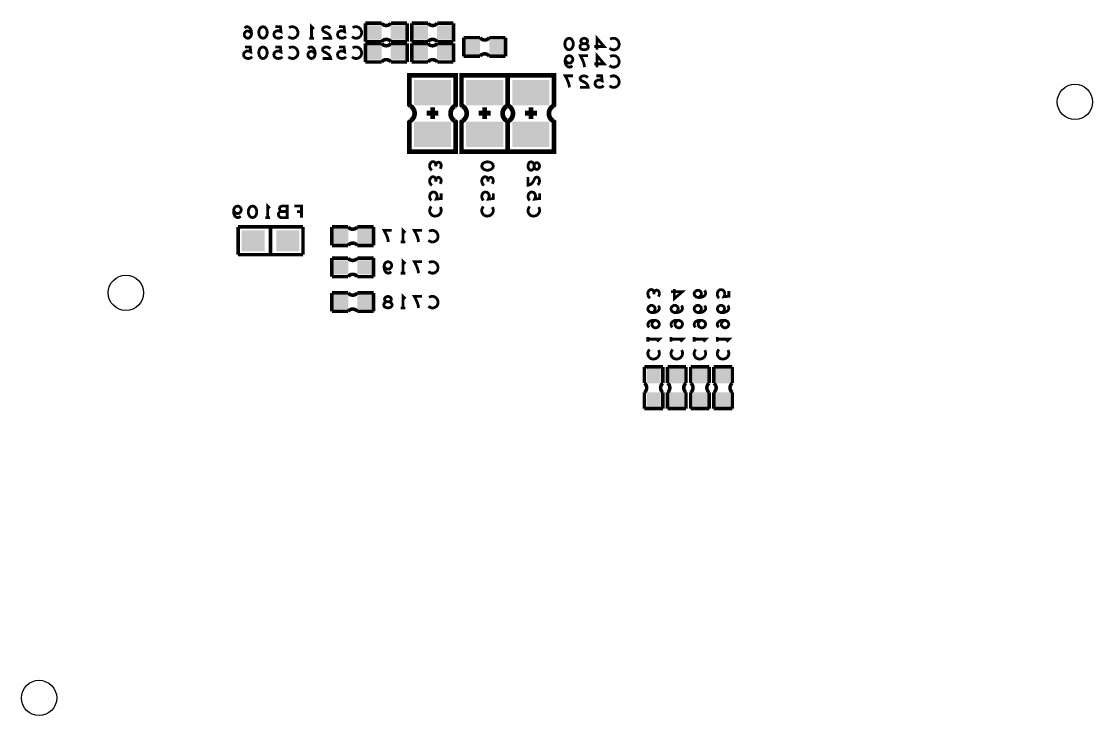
# Model space of a CAD drawing. Extents: x 0 to 200, y -10 to 130.
# Drawn here: x 73.49 to 119.76, y 50.24 to 80.23 of the extents above; entities that cross this region are included whole.
import ezdxf

# ---------------------------------------------------------------- set-up
doc = ezdxf.new("R2010")
doc.units = 0
doc.layers.get('0').update_dxf_attribs({"linetype": 'CONTINUOUS'})
doc.layers.add('MASK_BOTTOM_ART', color=6, linetype='CONTINUOUS')
doc.layers.add('SILK_BOTTOM_ART', color=5, linetype='CONTINUOUS')

# ---------------------------------------------------------------- blocks, each defined once
blk = doc.blocks.new('SQUARE_586')
blk.add_solid([(0.3048, 0.3048), (0.3048, -0.3048), (-0.3048, 0.3048), (-0.3048, -0.3048)])
blk = doc.blocks.new('RECTANGLE_587')
blk.add_solid([(0.4953, 0.4572), (0.4953, -0.4572), (-0.4953, 0.4572), (-0.4953, -0.4572)])
blk = doc.blocks.new('ROUND_572')
blk.add_circle((0, 0), 0.762)
blk = doc.blocks.new('RECTANGLE_569')
blk.add_solid([(0.8001, 0.5461), (0.8001, -0.5461), (-0.8001, 0.5461), (-0.8001, -0.5461)])

msp = doc.modelspace()

# ---------------------------------------------------------------- linework, layer by layer
at = {"layer": 'SILK_BOTTOM_ART'}
for points, const_width in [([(83.4297, 79.7066), (83.3714, 79.765), (83.3214, 79.7983), (83.2547, 79.815), (83.1964, 79.7983), (83.1547, 79.765), (83.1214, 79.715), (83.1131, 79.6566), (83.1214, 79.6066), (83.1547, 79.5566), (83.2047, 79.515), (83.2631, 79.4983), (83.3297, 79.515), (83.3881, 79.565), (83.4214, 79.64), (83.4297, 79.7233), (83.4131, 79.8316), (83.3881, 79.89), (83.3464, 79.9483), (83.2881, 79.99), (83.2297, 79.9983), (83.1714, 79.9816), (83.1297, 79.94)], 0.12), ([(83.9238, 79.9983), (83.9905, 79.9816), (84.0405, 79.94), (84.0738, 79.89), (84.0988, 79.8233), (84.1071, 79.7483), (84.0988, 79.6733), (84.0738, 79.6066), (84.0405, 79.5566), (83.9905, 79.515), (83.9238, 79.4983), (83.8571, 79.515), (83.8071, 79.5566), (83.7738, 79.6066), (83.7488, 79.6733), (83.7405, 79.7483), (83.7488, 79.8233), (83.7738, 79.89), (83.8071, 79.94), (83.8571, 79.9816), (83.9238, 79.9983)], 0.12), ([(84.7595, 79.5733), (84.7095, 79.5316), (84.6512, 79.5066), (84.5762, 79.4983), (84.5012, 79.515), (84.4429, 79.5483), (84.4012, 79.6066), (84.3929, 79.6733), (84.4095, 79.74), (84.4512, 79.7816), (84.5095, 79.815), (84.5679, 79.8233), (84.6262, 79.815), (84.7012, 79.7816), (84.6762, 79.9983), (84.4512, 79.9983)], 0.12), ([(85.0453, 79.9566), (85.0953, 79.9816), (85.1536, 79.9983), (85.2203, 79.9983), (85.2953, 79.9733), (85.3536, 79.9316), (85.3953, 79.8816), (85.4286, 79.7983), (85.4369, 79.7233), (85.4203, 79.6483), (85.3953, 79.5983), (85.3453, 79.5483), (85.2869, 79.515), (85.2286, 79.4983), (85.1703, 79.4983), (85.1119, 79.515), (85.0619, 79.54), (85.0203, 79.5733)], 0.12), ([(86.0214, 79.4983), (86.0214, 79.9983), (86.1214, 79.8983)], 0.12), ([(86.8321, 79.915), (86.7821, 79.965), (86.7238, 79.99), (86.6571, 79.9983), (86.5738, 79.9816), (86.5155, 79.94), (86.4988, 79.89), (86.5071, 79.84), (86.5405, 79.7983), (86.7071, 79.715), (86.7821, 79.6566), (86.8321, 79.5733), (86.8488, 79.4983), (86.4988, 79.4983)], 0.12), ([(87.5095, 79.5733), (87.4595, 79.5316), (87.4012, 79.5066), (87.3262, 79.4983), (87.2512, 79.515), (87.1929, 79.5483), (87.1512, 79.6066), (87.1429, 79.6733), (87.1595, 79.74), (87.2012, 79.7816), (87.2595, 79.815), (87.3179, 79.8233), (87.3762, 79.815), (87.4512, 79.7816), (87.4262, 79.9983), (87.2012, 79.9983)], 0.12), ([(87.7953, 79.9566), (87.8453, 79.9816), (87.9036, 79.9983), (87.9703, 79.9983), (88.0453, 79.9733), (88.1036, 79.9316), (88.1453, 79.8816), (88.1786, 79.7983), (88.1869, 79.7233), (88.1703, 79.6483), (88.1453, 79.5983), (88.0953, 79.5483), (88.0369, 79.515), (87.9786, 79.4983), (87.9203, 79.4983), (87.8619, 79.515), (87.8119, 79.54), (87.7703, 79.5733)], 0.12), ([(88.35, 80.15), (88.35, 79.35)], 0.1524), ([(89.05, 80.15), (88.35, 80.15)], 0.1524), ([(90.15, 80.15), (89.45, 80.15)], 0.1524), ([(90.15, 79.35), (90.15, 80.15)], 0.1524), ([(90.35, 80.15), (90.35, 79.35)], 0.1524), ([(91.05, 80.15), (90.35, 80.15)], 0.1524), ([(92.15, 80.15), (91.45, 80.15)], 0.1524), ([(92.15, 79.35), (92.15, 80.15)], 0.1524), ([(92.6, 79.525), (92.6, 78.725)], 0.1524), ([(93.3, 79.525), (92.6, 79.525)], 0.1524), ([(94.4, 79.525), (93.7, 79.525)], 0.1524), ([(94.4, 78.725), (94.4, 79.525)], 0.1524), ([(98.3512, 79), (98.3512, 79.5), (98.6595, 79.1417), (98.2429, 79.1417)], 0.12), ([(83.4547, 78.6983), (83.4047, 78.6566), (83.3464, 78.6316), (83.2714, 78.6233), (83.1964, 78.64), (83.1381, 78.6733), (83.0964, 78.7316), (83.0881, 78.7983), (83.1047, 78.865), (83.1464, 78.9066), (83.2047, 78.94), (83.2631, 78.9483), (83.3214, 78.94), (83.3964, 78.9066), (83.3714, 79.1233), (83.1464, 79.1233)], 0.12), ([(83.9238, 79.1233), (83.9905, 79.1066), (84.0405, 79.065), (84.0738, 79.015), (84.0988, 78.9483), (84.1071, 78.8733), (84.0988, 78.7983), (84.0738, 78.7316), (84.0405, 78.6816), (83.9905, 78.64), (83.9238, 78.6233), (83.8571, 78.64), (83.8071, 78.6816), (83.7738, 78.7316), (83.7488, 78.7983), (83.7405, 78.8733), (83.7488, 78.9483), (83.7738, 79.015), (83.8071, 79.065), (83.8571, 79.1066), (83.9238, 79.1233)], 0.12), ([(84.7595, 78.6983), (84.7095, 78.6566), (84.6512, 78.6316), (84.5762, 78.6233), (84.5012, 78.64), (84.4429, 78.6733), (84.4012, 78.7316), (84.3929, 78.7983), (84.4095, 78.865), (84.4512, 78.9066), (84.5095, 78.94), (84.5679, 78.9483), (84.6262, 78.94), (84.7012, 78.9066), (84.6762, 79.1233), (84.4512, 79.1233)], 0.12), ([(85.0453, 79.0816), (85.0953, 79.1066), (85.1536, 79.1233), (85.2203, 79.1233), (85.2953, 79.0983), (85.3536, 79.0566), (85.3953, 79.0066), (85.4286, 78.9233), (85.4369, 78.8483), (85.4203, 78.7733), (85.3953, 78.7233), (85.3453, 78.6733), (85.2869, 78.64), (85.2286, 78.6233), (85.1703, 78.6233), (85.1119, 78.64), (85.0619, 78.665), (85.0203, 78.6983)], 0.12), ([(86.1797, 78.8316), (86.1214, 78.89), (86.0714, 78.9233), (86.0047, 78.94), (85.9464, 78.9233), (85.9047, 78.89), (85.8714, 78.84), (85.8631, 78.7816), (85.8714, 78.7316), (85.9047, 78.6816), (85.9547, 78.64), (86.0131, 78.6233), (86.0797, 78.64), (86.1381, 78.69), (86.1714, 78.765), (86.1797, 78.8483), (86.1631, 78.9566), (86.1381, 79.015), (86.0964, 79.0733), (86.0381, 79.115), (85.9797, 79.1233), (85.9214, 79.1066), (85.8797, 79.065)], 0.12), ([(86.1214, 79.4983), (85.9214, 79.4983)], 0.12), ([(86.8321, 79.04), (86.7821, 79.09), (86.7238, 79.115), (86.6571, 79.1233), (86.5738, 79.1066), (86.5155, 79.065), (86.4988, 79.015), (86.5071, 78.965), (86.5405, 78.9233), (86.7071, 78.84), (86.7821, 78.7816), (86.8321, 78.6983), (86.8488, 78.6233), (86.4988, 78.6233)], 0.12), ([(87.5095, 78.6983), (87.4595, 78.6566), (87.4012, 78.6316), (87.3262, 78.6233), (87.2512, 78.64), (87.1929, 78.6733), (87.1512, 78.7316), (87.1429, 78.7983), (87.1595, 78.865), (87.2012, 78.9066), (87.2595, 78.94), (87.3179, 78.9483), (87.3762, 78.94), (87.4512, 78.9066), (87.4262, 79.1233), (87.2012, 79.1233)], 0.12), ([(87.7953, 79.0816), (87.8453, 79.1066), (87.9036, 79.1233), (87.9703, 79.1233), (88.0453, 79.0983), (88.1036, 79.0566), (88.1453, 79.0066), (88.1786, 78.9233), (88.1869, 78.8483), (88.1703, 78.7733), (88.1453, 78.7233), (88.0953, 78.6733), (88.0369, 78.64), (87.9786, 78.6233), (87.9203, 78.6233), (87.8619, 78.64), (87.8119, 78.665), (87.7703, 78.6983)], 0.12), ([(88.35, 79.35), (89.05, 79.35)], 0.1524), ([(88.35, 79.275), (88.35, 78.475)], 0.1524), ([(89.05, 79.275), (88.35, 79.275)], 0.1524), ([(89.45, 79.35), (90.15, 79.35)], 0.1524), ([(90.15, 79.275), (89.45, 79.275)], 0.1524), ([(90.15, 78.475), (90.15, 79.275)], 0.1524), ([(90.35, 79.35), (91.05, 79.35)], 0.1524), ([(90.35, 79.275), (90.35, 78.475)], 0.1524), ([(91.05, 79.275), (90.35, 79.275)], 0.1524), ([(91.45, 79.35), (92.15, 79.35)], 0.1524), ([(92.15, 79.275), (91.45, 79.275)], 0.1524), ([(92.15, 78.475), (92.15, 79.275)], 0.1524), ([(97.1464, 79.5), (97.2131, 79.4833), (97.2631, 79.4417), (97.2964, 79.3917), (97.3214, 79.325), (97.3297, 79.25), (97.3214, 79.175), (97.2964, 79.1083), (97.2631, 79.0583), (97.2131, 79.0167), (97.1464, 79), (97.0797, 79.0167), (97.0297, 79.0583), (96.9964, 79.1083), (96.9714, 79.175), (96.9631, 79.25), (96.9714, 79.325), (96.9964, 79.3917), (97.0297, 79.4417), (97.0797, 79.4833), (97.1464, 79.5)], 0.12), ([(97.7988, 79), (97.7405, 79.0083), (97.6738, 79.0333), (97.6321, 79.075), (97.6155, 79.1333), (97.6321, 79.1917), (97.6821, 79.2417), (97.7571, 79.2667), (97.8405, 79.2667), (97.8905, 79.2833), (97.9321, 79.325), (97.9488, 79.3833), (97.9238, 79.4417), (97.8655, 79.4833), (97.7988, 79.5), (97.7321, 79.4833), (97.6738, 79.4417), (97.6488, 79.3833), (97.6655, 79.325), (97.7071, 79.2833), (97.7571, 79.2667), (97.8405, 79.2667), (97.9155, 79.2417), (97.9655, 79.1917), (97.9821, 79.1333), (97.9655, 79.075), (97.9238, 79.0333), (97.8571, 79.0083), (97.7988, 79)], 0.12), ([(98.9203, 79.4583), (98.9703, 79.4833), (99.0286, 79.5), (99.0953, 79.5), (99.1703, 79.475), (99.2286, 79.4333), (99.2703, 79.3833), (99.3036, 79.3), (99.3119, 79.225), (99.2953, 79.15), (99.2703, 79.1), (99.2203, 79.05), (99.1619, 79.0167), (99.1036, 79), (99.0453, 79), (98.9869, 79.0167), (98.9369, 79.0417), (98.8953, 79.075)], 0.12), ([(92.6, 78.725), (93.3, 78.725)], 0.1524), ([(93.7, 78.725), (94.4, 78.725)], 0.1524), ([(97.2881, 78.3083), (97.2297, 78.2667), (97.1631, 78.25), (97.0964, 78.2667), (97.0381, 78.3167), (96.9964, 78.3917), (96.9797, 78.4667), (96.9797, 78.5583), (96.9964, 78.6333), (97.0381, 78.7), (97.0881, 78.7333), (97.1464, 78.75), (97.2131, 78.7333), (97.2631, 78.7), (97.2964, 78.65), (97.3131, 78.5833), (97.2964, 78.525), (97.2547, 78.4667), (97.2047, 78.4333), (97.1464, 78.425), (97.0797, 78.4417), (97.0297, 78.4833), (96.9797, 78.5583)], 0.12), ([(97.8155, 78.25), (97.7988, 78.3583), (97.7738, 78.45), (97.7405, 78.5333), (97.6988, 78.625), (97.6321, 78.75), (97.9655, 78.75)], 0.12), ([(98.3512, 78.25), (98.3512, 78.75), (98.6595, 78.3917), (98.2429, 78.3917)], 0.12), ([(98.9203, 78.7083), (98.9703, 78.7333), (99.0286, 78.75), (99.0953, 78.75), (99.1703, 78.725), (99.2286, 78.6833), (99.2703, 78.6333), (99.3036, 78.55), (99.3119, 78.475), (99.2953, 78.4), (99.2703, 78.35), (99.2203, 78.3), (99.1619, 78.2667), (99.1036, 78.25), (99.0453, 78.25), (98.9869, 78.2667), (98.9369, 78.2917), (98.8953, 78.325)], 0.12), ([(88.35, 78.475), (89.05, 78.475)], 0.1524), ([(89.45, 78.475), (90.15, 78.475)], 0.1524), ([(90.35, 78.475), (91.05, 78.475)], 0.1524), ([(91.45, 78.475), (92.15, 78.475)], 0.1524), ([(92.2025, 76.5675), (92.25, 76.615), (92.25, 77.9), (90.25, 77.9), (90.25, 76.615), (90.2975, 76.5675)], 0.2), ([(94.4525, 76.5675), (94.5, 76.615), (94.5, 77.9), (92.5, 77.9), (92.5, 76.615), (92.5475, 76.5675)], 0.2), ([(96.4525, 76.5675), (96.5, 76.615), (96.5, 77.9), (94.5, 77.9), (94.5, 76.615), (94.5475, 76.5675)], 0.2), ([(97.1631, 77.375), (97.1464, 77.4833), (97.1214, 77.575), (97.0881, 77.6583), (97.0464, 77.75), (96.9797, 77.875), (97.3131, 77.875)], 0.12), ([(97.9571, 77.7917), (97.9071, 77.8417), (97.8488, 77.8667), (97.7821, 77.875), (97.6988, 77.8583), (97.6405, 77.8167), (97.6238, 77.7667), (97.6321, 77.7167), (97.6655, 77.675), (97.8321, 77.5917), (97.9071, 77.5333), (97.9571, 77.45), (97.9738, 77.375), (97.6238, 77.375)], 0.12), ([(98.6345, 77.45), (98.5845, 77.4083), (98.5262, 77.3833), (98.4512, 77.375), (98.3762, 77.3917), (98.3179, 77.425), (98.2762, 77.4833), (98.2679, 77.55), (98.2845, 77.6167), (98.3262, 77.6583), (98.3845, 77.6917), (98.4429, 77.7), (98.5012, 77.6917), (98.5762, 77.6583), (98.5512, 77.875), (98.3262, 77.875)], 0.12), ([(98.9203, 77.8333), (98.9703, 77.8583), (99.0286, 77.875), (99.0953, 77.875), (99.1703, 77.85), (99.2286, 77.8083), (99.2703, 77.7583), (99.3036, 77.675), (99.3119, 77.6), (99.2953, 77.525), (99.2703, 77.475), (99.2203, 77.425), (99.1619, 77.3917), (99.1036, 77.375), (99.0453, 77.375), (98.9869, 77.3917), (98.9369, 77.4167), (98.8953, 77.45)], 0.12), ([(90.996, 76.2627), (91.504, 76.2627)], 0.2032), ([(91.25, 76.5167), (91.25, 76.0087)], 0.2032), ([(93.246, 76.2627), (93.754, 76.2627)], 0.2032), ([(93.5, 76.5167), (93.5, 76.0087)], 0.2032), ([(95.246, 76.2627), (95.754, 76.2627)], 0.2032), ([(95.5, 76.5167), (95.5, 76.0087)], 0.2032), ([(90.2975, 75.9325), (90.25, 75.885), (90.25, 74.6), (92.25, 74.6), (92.25, 75.885), (92.2025, 75.9325)], 0.2), ([(92.5475, 75.9325), (92.5, 75.885), (92.5, 74.6), (94.5, 74.6), (94.5, 75.885), (94.4525, 75.9325)], 0.2), ([(94.5475, 75.9325), (94.5, 75.885), (94.5, 74.6), (96.5, 74.6), (96.5, 75.885), (96.4525, 75.9325)], 0.2), ([(91.2233, 73.7953), (91.165, 73.8453), (91.1316, 73.9119), (91.1233, 73.9869), (91.1316, 74.0536), (91.1733, 74.1203), (91.2233, 74.1619), (91.2733, 74.1703), (91.3316, 74.1536), (91.3733, 74.0953), (91.39, 74.0369), (91.39, 73.9619)], 0.12), ([(91.39, 74.0369), (91.415, 74.0869), (91.4566, 74.1286), (91.5066, 74.1453), (91.5566, 74.1286), (91.5983, 74.0869), (91.6233, 74.0119), (91.615, 73.9369), (91.5816, 73.8619)], 0.12), ([(93.8733, 73.9786), (93.8566, 73.9119), (93.815, 73.8619), (93.765, 73.8286), (93.6983, 73.8036), (93.6233, 73.7953), (93.5483, 73.8036), (93.4816, 73.8286), (93.4316, 73.8619), (93.39, 73.9119), (93.3733, 73.9786), (93.39, 74.0453), (93.4316, 74.0953), (93.4816, 74.1286), (93.5483, 74.1536), (93.6233, 74.1619), (93.6983, 74.1536), (93.765, 74.1286), (93.815, 74.0953), (93.8566, 74.0453), (93.8733, 73.9786)], 0.12), ([(95.3733, 73.9786), (95.3816, 74.0369), (95.4066, 74.1036), (95.4483, 74.1453), (95.5066, 74.1619), (95.565, 74.1453), (95.615, 74.0953), (95.64, 74.0203), (95.64, 73.9369), (95.6566, 73.8869), (95.6983, 73.8453), (95.7566, 73.8286), (95.815, 73.8536), (95.8566, 73.9119), (95.8733, 73.9786), (95.8566, 74.0453), (95.815, 74.1036), (95.7566, 74.1286), (95.6983, 74.1119), (95.6566, 74.0703), (95.64, 74.0203), (95.64, 73.9369), (95.615, 73.8619), (95.565, 73.8119), (95.5066, 73.7953), (95.4483, 73.8119), (95.4066, 73.8536), (95.3816, 73.9203), (95.3733, 73.9786)], 0.12), ([(91.2233, 73.1429), (91.165, 73.1929), (91.1316, 73.2595), (91.1233, 73.3345), (91.1316, 73.4012), (91.1733, 73.4679), (91.2233, 73.5095), (91.2733, 73.5179), (91.3316, 73.5012), (91.3733, 73.4429), (91.39, 73.3845), (91.39, 73.3095)], 0.12), ([(93.4733, 73.1429), (93.415, 73.1929), (93.3816, 73.2595), (93.3733, 73.3345), (93.3816, 73.4012), (93.4233, 73.4679), (93.4733, 73.5095), (93.5233, 73.5179), (93.5816, 73.5012), (93.6233, 73.4429), (93.64, 73.3845), (93.64, 73.3095)], 0.12), ([(91.39, 73.3845), (91.415, 73.4345), (91.4566, 73.4762), (91.5066, 73.4929), (91.5566, 73.4762), (91.5983, 73.4345), (91.6233, 73.3595), (91.615, 73.2845), (91.5816, 73.2095)], 0.12), ([(93.64, 73.3845), (93.665, 73.4345), (93.7066, 73.4762), (93.7566, 73.4929), (93.8066, 73.4762), (93.8483, 73.4345), (93.8733, 73.3595), (93.865, 73.2845), (93.8316, 73.2095)], 0.12), ([(95.79, 73.1679), (95.84, 73.2179), (95.865, 73.2762), (95.8733, 73.3429), (95.8566, 73.4262), (95.815, 73.4845), (95.765, 73.5012), (95.715, 73.4929), (95.6733, 73.4595), (95.59, 73.2929), (95.5316, 73.2179), (95.4483, 73.1679), (95.3733, 73.1512), (95.3733, 73.5012)], 0.12), ([(91.1983, 72.4905), (91.1566, 72.5405), (91.1316, 72.5988), (91.1233, 72.6738), (91.14, 72.7488), (91.1733, 72.8071), (91.2316, 72.8488), (91.2983, 72.8571), (91.365, 72.8405), (91.4066, 72.7988), (91.44, 72.7405), (91.4483, 72.6821), (91.44, 72.6238), (91.4066, 72.5488), (91.6233, 72.5738), (91.6233, 72.7988)], 0.12), ([(93.4483, 72.4905), (93.4066, 72.5405), (93.3816, 72.5988), (93.3733, 72.6738), (93.39, 72.7488), (93.4233, 72.8071), (93.4816, 72.8488), (93.5483, 72.8571), (93.615, 72.8405), (93.6566, 72.7988), (93.69, 72.7405), (93.6983, 72.6821), (93.69, 72.6238), (93.6566, 72.5488), (93.8733, 72.5738), (93.8733, 72.7988)], 0.12), ([(95.4483, 72.4905), (95.4066, 72.5405), (95.3816, 72.5988), (95.3733, 72.6738), (95.39, 72.7488), (95.4233, 72.8071), (95.4816, 72.8488), (95.5483, 72.8571), (95.615, 72.8405), (95.6566, 72.7988), (95.69, 72.7405), (95.6983, 72.6821), (95.69, 72.6238), (95.6566, 72.5488), (95.8733, 72.5738), (95.8733, 72.7988)], 0.12), ([(82.9619, 71.8083), (82.9035, 71.7667), (82.8369, 71.75), (82.7702, 71.7667), (82.7119, 71.8167), (82.6702, 71.8917), (82.6535, 71.9667), (82.6535, 72.0583), (82.6702, 72.1333), (82.7119, 72.2), (82.7619, 72.2333), (82.8202, 72.25), (82.8869, 72.2333), (82.9369, 72.2), (82.9702, 72.15), (82.9869, 72.0833), (82.9702, 72.025), (82.9285, 71.9667), (82.8785, 71.9333), (82.8202, 71.925), (82.7535, 71.9417), (82.7035, 71.9833), (82.6535, 72.0583)], 0.12), ([(83.4726, 72.25), (83.5393, 72.2333), (83.5893, 72.1917), (83.6226, 72.1417), (83.6476, 72.075), (83.6559, 72), (83.6476, 71.925), (83.6226, 71.8583), (83.5893, 71.8083), (83.5393, 71.7667), (83.4726, 71.75), (83.4059, 71.7667), (83.3559, 71.8083), (83.3226, 71.8583), (83.2976, 71.925), (83.2893, 72), (83.2976, 72.075), (83.3226, 72.1417), (83.3559, 72.1917), (83.4059, 72.2333), (83.4726, 72.25)], 0.12), ([(84.125, 71.75), (84.125, 72.25), (84.225, 72.15)], 0.12), ([(84.7107, 72.0167), (84.6774, 72.0417), (84.6524, 72.0833), (84.6357, 72.1417), (84.6524, 72.1917), (84.6857, 72.225), (84.7441, 72.25), (84.9691, 72.25), (84.9691, 71.75), (84.6941, 71.75), (84.6357, 71.7833), (84.6024, 71.8333), (84.5857, 71.8917), (84.6024, 71.95), (84.6524, 72), (84.7107, 72.0167), (84.9691, 72.0167)], 0.12), ([(85.5881, 71.75), (85.5881, 72.25), (85.2715, 72.25)], 0.12), ([(91.5816, 72.2047), (91.6066, 72.1547), (91.6233, 72.0964), (91.6233, 72.0297), (91.5983, 71.9547), (91.5566, 71.8964), (91.5066, 71.8547), (91.4233, 71.8214), (91.3483, 71.8131), (91.2733, 71.8297), (91.2233, 71.8547), (91.1733, 71.9047), (91.14, 71.9631), (91.1233, 72.0214), (91.1233, 72.0797), (91.14, 72.1381), (91.165, 72.1881), (91.1983, 72.2297)], 0.12), ([(93.8316, 72.2047), (93.8566, 72.1547), (93.8733, 72.0964), (93.8733, 72.0297), (93.8483, 71.9547), (93.8066, 71.8964), (93.7566, 71.8547), (93.6733, 71.8214), (93.5983, 71.8131), (93.5233, 71.8297), (93.4733, 71.8547), (93.4233, 71.9047), (93.39, 71.9631), (93.3733, 72.0214), (93.3733, 72.0797), (93.39, 72.1381), (93.415, 72.1881), (93.4483, 72.2297)], 0.12), ([(95.8316, 72.2047), (95.8566, 72.1547), (95.8733, 72.0964), (95.8733, 72.0297), (95.8483, 71.9547), (95.8066, 71.8964), (95.7566, 71.8547), (95.6733, 71.8214), (95.5983, 71.8131), (95.5233, 71.8297), (95.4733, 71.8547), (95.4233, 71.9047), (95.39, 71.9631), (95.3733, 72.0214), (95.3733, 72.0797), (95.39, 72.1381), (95.415, 72.1881), (95.4483, 72.2297)], 0.12), ([(84.225, 71.75), (84.025, 71.75)], 0.12), ([(85.3881, 72.0083), (85.5881, 72.0083)], 0.12), ([(82.85, 71.35), (82.85, 70.15)], 0.1524), ([(85.65, 71.35), (82.85, 71.35)], 0.1524), ([(84.25, 70.15), (84.25, 71.35)], 0.1524), ([(85.65, 70.15), (85.65, 71.35)], 0.1524), ([(86.9, 71.35), (86.9, 70.55)], 0.1524), ([(87.6, 71.35), (86.9, 71.35)], 0.1524), ([(88.7, 71.35), (88, 71.35)], 0.1524), ([(88.7, 70.55), (88.7, 71.35)], 0.1524), ([(89.9738, 70.6983), (89.9738, 71.1983), (90.0738, 71.0983)], 0.12), ([(89.3381, 70.6983), (89.3214, 70.8066), (89.2964, 70.8983), (89.2631, 70.9816), (89.2214, 71.0733), (89.1547, 71.1983), (89.4881, 71.1983)], 0.12), ([(90.6429, 70.6983), (90.6262, 70.8066), (90.6012, 70.8983), (90.5679, 70.9816), (90.5262, 71.0733), (90.4595, 71.1983), (90.7929, 71.1983)], 0.12), ([(91.0953, 71.1566), (91.1453, 71.1816), (91.2036, 71.1983), (91.2703, 71.1983), (91.3453, 71.1733), (91.4036, 71.1316), (91.4453, 71.0816), (91.4786, 70.9983), (91.4869, 70.9233), (91.4703, 70.8483), (91.4453, 70.7983), (91.3953, 70.7483), (91.3369, 70.715), (91.2786, 70.6983), (91.2203, 70.6983), (91.1619, 70.715), (91.1119, 70.74), (91.0703, 70.7733)], 0.12), ([(86.9, 70.55), (87.6, 70.55)], 0.1524), ([(88, 70.55), (88.7, 70.55)], 0.1524), ([(90.0738, 70.6983), (89.8738, 70.6983)], 0.12), ([(82.85, 70.15), (85.65, 70.15)], 0.1524), ([(86.9, 70), (86.9, 69.2)], 0.1524), ([(87.6, 70), (86.9, 70)], 0.1524), ([(88.7, 70), (88, 70)], 0.1524), ([(88.7, 69.2), (88.7, 70)], 0.1524), ([(89.4631, 69.4066), (89.4047, 69.365), (89.3381, 69.3483), (89.2714, 69.365), (89.2131, 69.415), (89.1714, 69.49), (89.1547, 69.565), (89.1547, 69.6566), (89.1714, 69.7316), (89.2131, 69.7983), (89.2631, 69.8316), (89.3214, 69.8483), (89.3881, 69.8316), (89.4381, 69.7983), (89.4714, 69.7483), (89.4881, 69.6816), (89.4714, 69.6233), (89.4297, 69.565), (89.3797, 69.5316), (89.3214, 69.5233), (89.2547, 69.54), (89.2047, 69.5816), (89.1547, 69.6566)], 0.12), ([(89.9738, 69.3483), (89.9738, 69.8483), (90.0738, 69.7483)], 0.12), ([(90.6429, 69.3483), (90.6262, 69.4566), (90.6012, 69.5483), (90.5679, 69.6316), (90.5262, 69.7233), (90.4595, 69.8483), (90.7929, 69.8483)], 0.12), ([(91.0953, 69.8066), (91.1453, 69.8316), (91.2036, 69.8483), (91.2703, 69.8483), (91.3453, 69.8233), (91.4036, 69.7816), (91.4453, 69.7316), (91.4786, 69.6483), (91.4869, 69.5733), (91.4703, 69.4983), (91.4453, 69.4483), (91.3953, 69.3983), (91.3369, 69.365), (91.2786, 69.3483), (91.2203, 69.3483), (91.1619, 69.365), (91.1119, 69.39), (91.0703, 69.4233)], 0.12), ([(86.9, 69.2), (87.6, 69.2)], 0.1524), ([(88, 69.2), (88.7, 69.2)], 0.1524), ([(90.0738, 69.3483), (89.8738, 69.3483)], 0.12), ([(86.9, 68.5), (86.9, 67.7)], 0.1524), ([(87.6, 68.5), (86.9, 68.5)], 0.1524), ([(88.7, 68.5), (88, 68.5)], 0.1524), ([(88.7, 67.7), (88.7, 68.5)], 0.1524), ([(89.9738, 67.8483), (89.9738, 68.3483), (90.0738, 68.2483)], 0.12), ([(100.6483, 68.2715), (100.59, 68.3215), (100.5566, 68.3881), (100.5483, 68.4631), (100.5566, 68.5298), (100.5983, 68.5965), (100.6483, 68.6381), (100.6983, 68.6465), (100.7566, 68.6298), (100.7983, 68.5715), (100.815, 68.5131), (100.815, 68.4381)], 0.12), ([(100.815, 68.5131), (100.84, 68.5631), (100.8816, 68.6048), (100.9316, 68.6215), (100.9816, 68.6048), (101.0233, 68.5631), (101.0483, 68.4881), (101.04, 68.4131), (101.0066, 68.3381)], 0.12), ([(101.5483, 68.5548), (102.0483, 68.5548), (101.69, 68.2465), (101.69, 68.6631)], 0.12), ([(102.7566, 68.2965), (102.815, 68.3548), (102.8483, 68.4048), (102.865, 68.4715), (102.8483, 68.5298), (102.815, 68.5715), (102.765, 68.6048), (102.7066, 68.6131), (102.6566, 68.6048), (102.6066, 68.5715), (102.565, 68.5215), (102.5483, 68.4631), (102.565, 68.3965), (102.615, 68.3381), (102.69, 68.3048), (102.7733, 68.2965), (102.8816, 68.3131), (102.94, 68.3381), (102.9983, 68.3798), (103.04, 68.4381), (103.0483, 68.4965), (103.0316, 68.5548), (102.99, 68.5965)], 0.12), ([(103.6233, 68.2715), (103.5816, 68.3215), (103.5566, 68.3798), (103.5483, 68.4548), (103.565, 68.5298), (103.5983, 68.5881), (103.6566, 68.6298), (103.7233, 68.6381), (103.79, 68.6215), (103.8316, 68.5798), (103.865, 68.5215), (103.8733, 68.4631), (103.865, 68.4048), (103.8316, 68.3298), (104.0483, 68.3548), (104.0483, 68.5798)], 0.12), ([(89.3214, 67.8483), (89.2631, 67.8566), (89.1964, 67.8816), (89.1547, 67.9233), (89.1381, 67.9816), (89.1547, 68.04), (89.2047, 68.09), (89.2797, 68.115), (89.3631, 68.115), (89.4131, 68.1316), (89.4547, 68.1733), (89.4714, 68.2316), (89.4464, 68.29), (89.3881, 68.3316), (89.3214, 68.3483), (89.2547, 68.3316), (89.1964, 68.29), (89.1714, 68.2316), (89.1881, 68.1733), (89.2297, 68.1316), (89.2797, 68.115), (89.3631, 68.115), (89.4381, 68.09), (89.4881, 68.04), (89.5047, 67.9816), (89.4881, 67.9233), (89.4464, 67.8816), (89.3797, 67.8566), (89.3214, 67.8483)], 0.12), ([(90.6429, 67.8483), (90.6262, 67.9566), (90.6012, 68.0483), (90.5679, 68.1316), (90.5262, 68.2233), (90.4595, 68.3483), (90.7929, 68.3483)], 0.12), ([(91.0953, 68.3066), (91.1453, 68.3316), (91.2036, 68.3483), (91.2703, 68.3483), (91.3453, 68.3233), (91.4036, 68.2816), (91.4453, 68.2316), (91.4786, 68.1483), (91.4869, 68.0733), (91.4703, 67.9983), (91.4453, 67.9483), (91.3953, 67.8983), (91.3369, 67.865), (91.2786, 67.8483), (91.2203, 67.8483), (91.1619, 67.865), (91.1119, 67.89), (91.0703, 67.9233)], 0.12), ([(86.9, 67.7), (87.6, 67.7)], 0.1524), ([(88, 67.7), (88.7, 67.7)], 0.1524), ([(90.0738, 67.8483), (89.8738, 67.8483)], 0.12), ([(100.7566, 67.6441), (100.815, 67.7024), (100.8483, 67.7524), (100.865, 67.8191), (100.8483, 67.8774), (100.815, 67.9191), (100.765, 67.9524), (100.7066, 67.9607), (100.6566, 67.9524), (100.6066, 67.9191), (100.565, 67.8691), (100.5483, 67.8107), (100.565, 67.7441), (100.615, 67.6857), (100.69, 67.6524), (100.7733, 67.6441), (100.8816, 67.6607), (100.94, 67.6857), (100.9983, 67.7274), (101.04, 67.7857), (101.0483, 67.8441), (101.0316, 67.9024), (100.99, 67.9441)], 0.12), ([(101.7566, 67.6441), (101.815, 67.7024), (101.8483, 67.7524), (101.865, 67.8191), (101.8483, 67.8774), (101.815, 67.9191), (101.765, 67.9524), (101.7066, 67.9607), (101.6566, 67.9524), (101.6066, 67.9191), (101.565, 67.8691), (101.5483, 67.8107), (101.565, 67.7441), (101.615, 67.6857), (101.69, 67.6524), (101.7733, 67.6441), (101.8816, 67.6607), (101.94, 67.6857), (101.9983, 67.7274), (102.04, 67.7857), (102.0483, 67.8441), (102.0316, 67.9024), (101.99, 67.9441)], 0.12), ([(102.7566, 67.6441), (102.815, 67.7024), (102.8483, 67.7524), (102.865, 67.8191), (102.8483, 67.8774), (102.815, 67.9191), (102.765, 67.9524), (102.7066, 67.9607), (102.6566, 67.9524), (102.6066, 67.9191), (102.565, 67.8691), (102.5483, 67.8107), (102.565, 67.7441), (102.615, 67.6857), (102.69, 67.6524), (102.7733, 67.6441), (102.8816, 67.6607), (102.94, 67.6857), (102.9983, 67.7274), (103.04, 67.7857), (103.0483, 67.8441), (103.0316, 67.9024), (102.99, 67.9441)], 0.12), ([(103.7566, 67.6441), (103.815, 67.7024), (103.8483, 67.7524), (103.865, 67.8191), (103.8483, 67.8774), (103.815, 67.9191), (103.765, 67.9524), (103.7066, 67.9607), (103.6566, 67.9524), (103.6066, 67.9191), (103.565, 67.8691), (103.5483, 67.8107), (103.565, 67.7441), (103.615, 67.6857), (103.69, 67.6524), (103.7733, 67.6441), (103.8816, 67.6607), (103.94, 67.6857), (103.9983, 67.7274), (104.04, 67.7857), (104.0483, 67.8441), (104.0316, 67.9024), (103.99, 67.9441)], 0.12), ([(100.6066, 67.0083), (100.565, 67.0667), (100.5483, 67.1333), (100.565, 67.2), (100.615, 67.2583), (100.69, 67.3), (100.765, 67.3167), (100.8566, 67.3167), (100.9316, 67.3), (100.9983, 67.2583), (101.0316, 67.2083), (101.0483, 67.15), (101.0316, 67.0833), (100.9983, 67.0333), (100.9483, 67), (100.8816, 66.9833), (100.8233, 67), (100.765, 67.0417), (100.7316, 67.0917), (100.7233, 67.15), (100.74, 67.2167), (100.7816, 67.2667), (100.8566, 67.3167)], 0.12), ([(101.6066, 67.0083), (101.565, 67.0667), (101.5483, 67.1333), (101.565, 67.2), (101.615, 67.2583), (101.69, 67.3), (101.765, 67.3167), (101.8566, 67.3167), (101.9316, 67.3), (101.9983, 67.2583), (102.0316, 67.2083), (102.0483, 67.15), (102.0316, 67.0833), (101.9983, 67.0333), (101.9483, 67), (101.8816, 66.9833), (101.8233, 67), (101.765, 67.0417), (101.7316, 67.0917), (101.7233, 67.15), (101.74, 67.2167), (101.7816, 67.2667), (101.8566, 67.3167)], 0.12), ([(102.6066, 67.0083), (102.565, 67.0667), (102.5483, 67.1333), (102.565, 67.2), (102.615, 67.2583), (102.69, 67.3), (102.765, 67.3167), (102.8566, 67.3167), (102.9316, 67.3), (102.9983, 67.2583), (103.0316, 67.2083), (103.0483, 67.15), (103.0316, 67.0833), (102.9983, 67.0333), (102.9483, 67), (102.8816, 66.9833), (102.8233, 67), (102.765, 67.0417), (102.7316, 67.0917), (102.7233, 67.15), (102.74, 67.2167), (102.7816, 67.2667), (102.8566, 67.3167)], 0.12), ([(103.6066, 67.0083), (103.565, 67.0667), (103.5483, 67.1333), (103.565, 67.2), (103.615, 67.2583), (103.69, 67.3), (103.765, 67.3167), (103.8566, 67.3167), (103.9316, 67.3), (103.9983, 67.2583), (104.0316, 67.2083), (104.0483, 67.15), (104.0316, 67.0833), (103.9983, 67.0333), (103.9483, 67), (103.8816, 66.9833), (103.8233, 67), (103.765, 67.0417), (103.7316, 67.0917), (103.7233, 67.15), (103.74, 67.2167), (103.7816, 67.2667), (103.8566, 67.3167)], 0.12), ([(100.5483, 66.3976), (100.5483, 66.5976)], 0.12), ([(101.5483, 66.3976), (101.5483, 66.5976)], 0.12), ([(102.5483, 66.3976), (102.5483, 66.5976)], 0.12), ([(103.5483, 66.3976), (103.5483, 66.5976)], 0.12), ([(100.5483, 66.4976), (101.0483, 66.4976), (100.9483, 66.3976)], 0.12), ([(101.5483, 66.4976), (102.0483, 66.4976), (101.9483, 66.3976)], 0.12), ([(102.5483, 66.4976), (103.0483, 66.4976), (102.9483, 66.3976)], 0.12), ([(103.5483, 66.4976), (104.0483, 66.4976), (103.9483, 66.3976)], 0.12), ([(101.0066, 66.0285), (101.0316, 65.9785), (101.0483, 65.9202), (101.0483, 65.8535), (101.0233, 65.7785), (100.9816, 65.7202), (100.9316, 65.6785), (100.8483, 65.6452), (100.7733, 65.6369), (100.6983, 65.6535), (100.6483, 65.6785), (100.5983, 65.7285), (100.565, 65.7869), (100.5483, 65.8452), (100.5483, 65.9035), (100.565, 65.9619), (100.59, 66.0119), (100.6233, 66.0535)], 0.12), ([(102.0066, 66.0285), (102.0316, 65.9785), (102.0483, 65.9202), (102.0483, 65.8535), (102.0233, 65.7785), (101.9816, 65.7202), (101.9316, 65.6785), (101.8483, 65.6452), (101.7733, 65.6369), (101.6983, 65.6535), (101.6483, 65.6785), (101.5983, 65.7285), (101.565, 65.7869), (101.5483, 65.8452), (101.5483, 65.9035), (101.565, 65.9619), (101.59, 66.0119), (101.6233, 66.0535)], 0.12), ([(103.0066, 66.0285), (103.0316, 65.9785), (103.0483, 65.9202), (103.0483, 65.8535), (103.0233, 65.7785), (102.9816, 65.7202), (102.9316, 65.6785), (102.8483, 65.6452), (102.7733, 65.6369), (102.6983, 65.6535), (102.6483, 65.6785), (102.5983, 65.7285), (102.565, 65.7869), (102.5483, 65.8452), (102.5483, 65.9035), (102.565, 65.9619), (102.59, 66.0119), (102.6233, 66.0535)], 0.12), ([(104.0066, 66.0285), (104.0316, 65.9785), (104.0483, 65.9202), (104.0483, 65.8535), (104.0233, 65.7785), (103.9816, 65.7202), (103.9316, 65.6785), (103.8483, 65.6452), (103.7733, 65.6369), (103.6983, 65.6535), (103.6483, 65.6785), (103.5983, 65.7285), (103.565, 65.7869), (103.5483, 65.8452), (103.5483, 65.9035), (103.565, 65.9619), (103.59, 66.0119), (103.6233, 66.0535)], 0.12), ([(101.2, 65.3), (100.4, 65.3)], 0.1524), ([(100.4, 65.3), (100.4, 64.6)], 0.1524), ([(101.2, 64.6), (101.2, 65.3)], 0.1524), ([(102.2, 65.3), (101.4, 65.3)], 0.1524), ([(101.4, 65.3), (101.4, 64.6)], 0.1524), ([(102.2, 64.6), (102.2, 65.3)], 0.1524), ([(103.2, 65.3), (102.4, 65.3)], 0.1524), ([(102.4, 65.3), (102.4, 64.6)], 0.1524), ([(103.2, 64.6), (103.2, 65.3)], 0.1524), ([(104.2, 65.3), (103.4, 65.3)], 0.1524), ([(103.4, 65.3), (103.4, 64.6)], 0.1524), ([(104.2, 64.6), (104.2, 65.3)], 0.1524), ([(100.4, 64.2), (100.4, 63.5)], 0.1524), ([(101.2, 63.5), (101.2, 64.2)], 0.1524), ([(101.4, 64.2), (101.4, 63.5)], 0.1524), ([(102.2, 63.5), (102.2, 64.2)], 0.1524), ([(102.4, 64.2), (102.4, 63.5)], 0.1524), ([(103.2, 63.5), (103.2, 64.2)], 0.1524), ([(103.4, 64.2), (103.4, 63.5)], 0.1524), ([(104.2, 63.5), (104.2, 64.2)], 0.1524), ([(100.4, 63.5), (101.2, 63.5)], 0.1524), ([(101.4, 63.5), (102.2, 63.5)], 0.1524), ([(102.4, 63.5), (103.2, 63.5)], 0.1524), ([(103.4, 63.5), (104.2, 63.5)], 0.1524)]:
    msp.add_lwpolyline(points, dxfattribs=dict(at, const_width=const_width))
for points, const_width in [([(89.05, 80.15, 0.5), (89.45, 80.15)], 0.1524), ([(91.05, 80.15, 0.5), (91.45, 80.15)], 0.1524), ([(93.3, 79.525, 0.5), (93.7, 79.525)], 0.1524), ([(89.45, 79.35, 0.5), (89.05, 79.35)], 0.1524), ([(89.05, 79.275, 0.5), (89.45, 79.275)], 0.1524), ([(91.45, 79.35, 0.5), (91.05, 79.35)], 0.1524), ([(91.05, 79.275, 0.5), (91.45, 79.275)], 0.1524), ([(93.7, 78.725, 0.5), (93.3, 78.725)], 0.1524), ([(89.45, 78.475, 0.5), (89.05, 78.475)], 0.1524), ([(91.45, 78.475, 0.5), (91.05, 78.475)], 0.1524), ([(90.2975, 75.9325, 0.554718), (90.2975, 76.5675)], 0.2032), ([(92.2025, 76.5675, 0.5602289), (92.2025, 75.9325)], 0.2032), ([(92.5475, 75.9325, 0.554718), (92.5475, 76.5675)], 0.2032), ([(94.4525, 76.5675, 0.5602289), (94.4525, 75.9325)], 0.2032), ([(94.5475, 75.9325, 0.554718), (94.5475, 76.5675)], 0.2032), ([(96.4525, 76.5675, 0.5602289), (96.4525, 75.9325)], 0.2032), ([(87.6, 71.35, 0.5), (88, 71.35)], 0.1524), ([(88, 70.55, 0.5), (87.6, 70.55)], 0.1524), ([(87.6, 70, 0.5), (88, 70)], 0.1524), ([(88, 69.2, 0.5), (87.6, 69.2)], 0.1524), ([(87.6, 68.5, 0.5), (88, 68.5)], 0.1524), ([(88, 67.7, 0.5), (87.6, 67.7)], 0.1524), ([(100.4, 64.2, 0.5), (100.4, 64.6)], 0.1524), ([(101.2, 64.6, 0.5), (101.2, 64.2)], 0.1524), ([(101.4, 64.2, 0.5), (101.4, 64.6)], 0.1524), ([(102.2, 64.6, 0.5), (102.2, 64.2)], 0.1524), ([(102.4, 64.2, 0.5), (102.4, 64.6)], 0.1524), ([(103.2, 64.6, 0.5), (103.2, 64.2)], 0.1524), ([(103.4, 64.2, 0.5), (103.4, 64.6)], 0.1524), ([(104.2, 64.6, 0.5), (104.2, 64.2)], 0.1524)]:
    msp.add_lwpolyline(points, format="xyb", dxfattribs=dict(at, const_width=const_width))

# ---------------------------------------------------------------- block references
at = {"layer": 'MASK_BOTTOM_ART'}
for name, p in [('SQUARE_586', (88.75, 79.75)), ('SQUARE_586', (89.75, 79.75)), ('SQUARE_586', (90.75, 79.75)), ('SQUARE_586', (91.75, 79.75)), ('SQUARE_586', (88.75, 78.875)), ('SQUARE_586', (89.75, 78.875)), ('SQUARE_586', (90.75, 78.875)), ('SQUARE_586', (91.75, 78.875)), ('SQUARE_586', (93, 79.125)), ('SQUARE_586', (94, 79.125)), ('RECTANGLE_569', (91.25, 77.15)), ('RECTANGLE_569', (93.5, 77.15)), ('RECTANGLE_569', (95.5, 77.15)), ('ROUND_572', (119, 76.75)), ('RECTANGLE_569', (91.25, 75.35)), ('RECTANGLE_569', (93.5, 75.35)), ('RECTANGLE_569', (95.5, 75.35)), ('RECTANGLE_587', (83.5, 70.75)), ('RECTANGLE_587', (85, 70.75)), ('SQUARE_586', (87.3, 70.95)), ('SQUARE_586', (88.3, 70.95)), ('SQUARE_586', (87.3, 69.6)), ('SQUARE_586', (88.3, 69.6)), ('ROUND_572', (78, 68.5)), ('SQUARE_586', (87.3, 68.1)), ('SQUARE_586', (88.3, 68.1)), ('SQUARE_586', (100.8, 64.9)), ('SQUARE_586', (101.8, 64.9)), ('SQUARE_586', (102.8, 64.9)), ('SQUARE_586', (103.8, 64.9)), ('SQUARE_586', (100.8, 63.9)), ('SQUARE_586', (101.8, 63.9)), ('SQUARE_586', (102.8, 63.9)), ('SQUARE_586', (103.8, 63.9)), ('ROUND_572', (74.25, 51))]:
    msp.add_blockref(name, p, dxfattribs=at)

doc.saveas('drawing.dxf')
